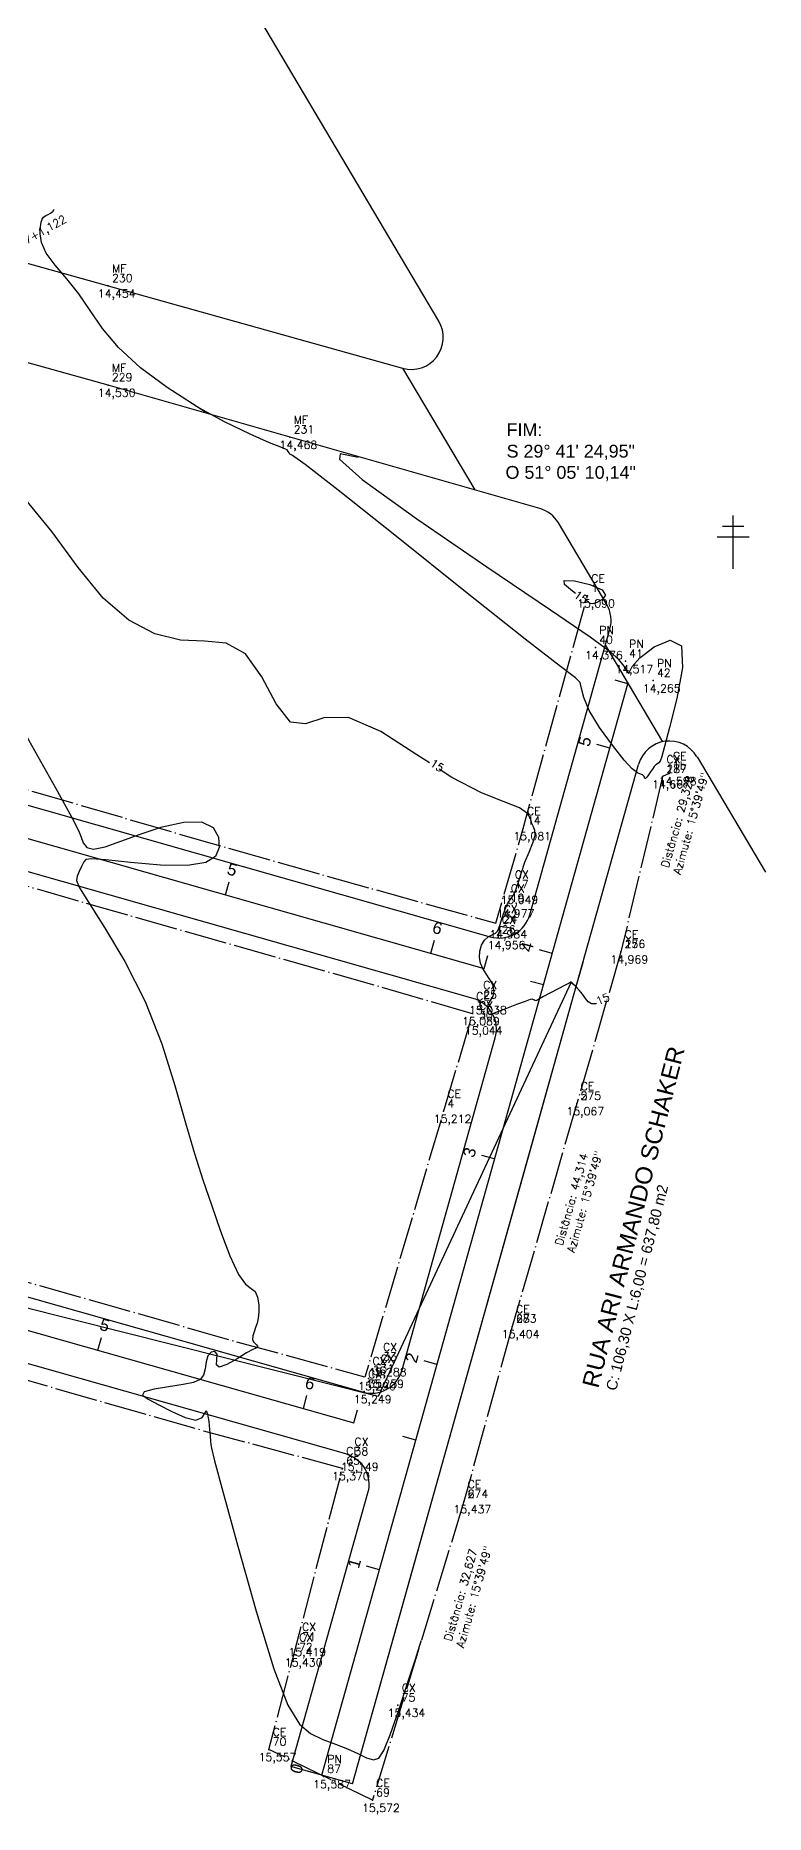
# Model space of a CAD drawing. Header units: inches. Extents: x -156 to 726, y -78 to 271.
# Drawn here: x -50.2 to 18.2, y -78 to 88.7 of the extents above; entities that cross this region are included whole.
import ezdxf

# ---------------------------------------------------------------- set-up
doc = ezdxf.new("R2010")
doc.units = ezdxf.units.IN
doc.header["$MEASUREMENT"] = 0
doc.linetypes.add('CERCA', pattern=[4.7, 4, -0.35, 0, -0.35])
doc.linetypes.add('CONTINUO', pattern=[0])
for name, color, linetype in [('_CE', 7, 'CONTINUO'), ('_CERCAS', 7, 'CERCA'), ('_CX', 7, 'CONTINUO'), ('_MF', 7, 'CONTINUO'), ('_PN', 7, 'CONTINUO'), ('_PO', 7, 'CONTINUO'), ('CE', 7, 'CONTINUO'), ('CERCAS', 7, 'CERCA'), ('MEIO-FIO', 1, 'CONTINUO'), ('Obrig', 7, 'CONTINUO'), ('PO', 7, 'CONTINUO'), ('TG', 7, 'CONTINUO')]:
    doc.layers.add(name, color=color, linetype=linetype)
doc.styles.add('LETRA-GROSSA', font='swisscl.ttf', dxfattribs={"width": 1.4})
doc.styles.add('SIMPLEX', font='simplex', dxfattribs={"height": 0.2})
doc.styles.add('tGArial1', font='ARIAL.TTF', dxfattribs={"height": 0.004})

# ---------------------------------------------------------------- blocks, each defined once
blk = doc.blocks.new('SIMB_PONTO')
at = {"color": 0}
blk.add_point((0, 0), dxfattribs=at)
for tag in ['desc:', 'cota:', 'pto:']:
    blk.add_attdef(tag, (0, 0), '', height=1)
blk = doc.blocks.new('SIMB_POSTE')
at = {"color": 0, "linetype": 'Continuous', "flags": 128}
for points in [[(-0.5, 2), (0.5, 2)], [(0, 0), (0, 2.5)], [(-0.75, 1.5), (0.75, 1.5)]]:
    blk.add_lwpolyline(points, dxfattribs=at)
for tag in ['desc:', 'cota:', 'pto:']:
    blk.add_attdef(tag, (0, 0), '', height=1)
blk = doc.blocks.new('9CBF1CA8849A424313D140')
at = {"layer": 'CE', "color": 1, "linetype": 'CONTINUO', "flags": 128}
for points in [[(-2.59, -0.26), (5.33, 27.97)], [(-14.55, -42.93), (-2.59, -0.26)], [(-23.36, -74.35), (-14.55, -42.93)]]:
    blk.add_lwpolyline(points, dxfattribs=at)
blk = doc.blocks.new('E91A7583A32A499A13D140')
at = {"layer": 'CE', "color": 1, "linetype": 'CONTINUO', "flags": 128}
for points in [[(-2.59, -0.26), (5.33, 27.97)], [(-14.55, -42.93), (-2.59, -0.26)], [(-23.36, -74.35), (-14.55, -42.93)]]:
    blk.add_lwpolyline(points, dxfattribs=at)
blk = doc.blocks.new('685193B752BF48F113D140')
at = {"layer": 'CE', "color": 1, "linetype": 'CONTINUO', "flags": 128}
blk.add_lwpolyline([(-128.56, 35.57), (-8.15, 1.29)], dxfattribs=at)
blk = doc.blocks.new('98FD2847704F0713D140')
at = {"layer": 'CE', "color": 1, "linetype": 'CONTINUO', "flags": 128}
blk.add_lwpolyline([(-128.56, 35.57), (-8.15, 1.29)], dxfattribs=at)
blk = doc.blocks.new('E2215891207C4D2D13D140')
at = {"layer": 'CE', "color": 1, "linetype": 'CONTINUO', "flags": 128}
blk.add_lwpolyline([(-140.52, -7.21), (-20.36, -41.3)], dxfattribs=at)
blk = doc.blocks.new('F1C5919811C54C8613D140')
at = {"layer": 'CE', "color": 1, "linetype": 'CONTINUO', "flags": 128}
blk.add_lwpolyline([(-140.52, -7.21), (-20.36, -41.3)], dxfattribs=at)
blk = doc.blocks.new('FF19643F22E340CD13D0AC')
at = {"layer": 'CERCAS', "color": 7, "style": 'SIMPLEX'}
for s, p in [('Distância: 32,627', (-1.08, 1.72)), ('Azimute: 15%%d39\'49"', (0.05, 1.1))]:
    blk.add_text(s, height=0.75, rotation=74.3363, dxfattribs=at).set_placement(p)
blk = doc.blocks.new('1B399F93F5054F7A13D0AC')
at = {"layer": 'CERCAS', "color": 7, "style": 'SIMPLEX'}
for s, p in [('Distância: 44,314', (-1.06, 1.77)), ('Azimute: 15%%d39\'49"', (0.05, 1.1))]:
    blk.add_text(s, height=0.75, rotation=74.3363, dxfattribs=at).set_placement(p)
blk = doc.blocks.new('CFDFFFEDEF1C488C13D0AC')
at = {"layer": 'CERCAS', "color": 7, "style": 'SIMPLEX'}
for s, p in [('Distância: 29,328', (-1.08, 1.72)), ('Azimute: 15%%d39\'49"', (0.05, 1.1))]:
    blk.add_text(s, height=0.75, rotation=74.3363, dxfattribs=at).set_placement(p)

msp = doc.modelspace()

# ---------------------------------------------------------------- linework, layer by layer
at = {"layer": 'CE', "color": 4, "linetype": 'CONTINUO'}
for p, q in [((-15.78, 57.54), (-9.03, 46.14)), ((3.22, 31.54), (8.56, 22.53)), ((0.3, -1.07), (6.33, 20.41)), ((11.8, 21.13), (18.21, 10.3)), ((-20.47, -75.16), (-26.25, -73.54))]:
    msp.add_line(p, q, dxfattribs=at)
at = {"layer": 'CE', "color": 4, "linetype": 'CONTINUO', "flags": 128}
for points in [[(-132.94, 30.58), (-141.8, -0.61, 0.414336), (-139.73, -4.31), (-19.53, -38.42, 0.415121), (-15.82, -36.35), (-7.1, -5.23, 0.413058), (-9.16, -1.54), (-129.23, 32.64)], [(-150.03, -7.63), (-21.13, -44.2, -0.413307), (-19.06, -47.9), (-26.25, -73.54)]]:
    msp.add_lwpolyline(points, format="xyb", dxfattribs=at)
at = {"layer": 'CE', "color": 3, "linetype": 'CONTINUO', "flags": 128}
for points in [[(5.33, 27.97), (4.13, 28.31)], [(3.64, 21.94), (2.43, 22.28)], [(-32.38, 8.19), (-32.04, 9.4)], [(-13.15, 2.72), (-12.8, 3.92)], [(-8.15, 1.29), (-7.81, 2.5)], [(-1.76, 2.68), (-2.97, 3.02)], [(-2.59, -0.26), (-3.79, 0.07)], [(-7.16, -16.58), (-8.36, -16.24)], [(-44.32, -34.51), (-43.98, -33.3)], [(-12.56, -35.83), (-13.76, -35.5)], [(-25.08, -39.97), (-24.74, -38.76)], [(-20.36, -41.3), (-20.02, -40.1)], [(-14.55, -42.93), (-15.76, -42.6)], [(-17.96, -55.09), (-19.16, -54.75)], [(-23.36, -74.35), (-24.56, -74.01)]]:
    msp.add_lwpolyline(points, dxfattribs=at)
at = {"layer": 'CE', "color": 4, "linetype": 'CONTINUO', "flags": 128}
for points in [[(-11.66, -43.74), (0.3, -1.07)], [(-11.66, -43.74), (0.3, -1.07)], [(-20.47, -75.16), (-11.66, -43.74)], [(-20.47, -75.16), (-11.66, -43.74)]]:
    msp.add_lwpolyline(points, dxfattribs=at)
at = {"layer": 'CE', "color": 4, "linetype": 'CONTINUO'}
msp.add_arc((9.21, 19.6), 3, 30.6423, 164.3363, dxfattribs=at)
at = {"layer": 'CERCAS', "color": 4, "linetype": 'CONTINUO', "flags": 128}
for points in [[(-51.16, 67.47), (-15.78, 57.54, 0.676523), (-12.39, 61.96), (-89.89, 192.77, 0.660674), (-91.71, 192.53), (-101.8, 156.26)], [(-102.2, 72.56), (-116.8, 76.53, 0.410869), (-120.47, 74.45), (-129.66, 42.12, 0.414087), (-127.59, 38.42), (-7.57, 4.25, 0.41537), (-3.86, 6.32), (3.64, 33.07, 0.204843), (3.34, 35.41), (-1.18, 43.04, 0.191552), (-2.94, 44.39), (-43.37, 55.97), (-62.1, 61.18), (-82.47, 66.91), (-102.2, 72.56)]]:
    msp.add_lwpolyline(points, format="xyb", dxfattribs=at)
at = {"layer": 'CERCAS', "color": 5, "linetype": 'CERCA', "flags": 128}
for points in [[(-10.04, -48.69), (-18.61, -76.69), (-28.3, -71.92), (-21.41, -45.58), (-34.39, -42.08), (-59.51, -34.9), (-100.33, -22.97), (-117.01, -18.51), (-116.7, -17.76), (-131.27, -14.29), (-133.12, -19.52), (-151.98, -10.22), (-150.09, 2.56), (-145.91, 17.38), (-138.63, 43), (-132.99, 63.01), (-129.15, 76.85)], [(-117.6, 73.81), (-121.38, 60.59), (-127.32, 39.85), (-109.95, 34.91), (-92.69, 29.96), (-67.23, 22.79), (-34.19, 13.15), (-18.74, 8.78), (-7.06, 5.54), (-4.48, 14.41), (1.54, 36.22)], [(8.58, 19.26), (4.67, 2.85)], [(4.67, 2.85), (0.54, -11.38)], [(0.54, -11.38), (-5.51, -32.27)], [(-5.51, -32.27), (-10.04, -48.69)]]:
    msp.add_lwpolyline(points, dxfattribs=at)
msp.add_lwpolyline([(-134.65, 14.06), (-129.8, 31.29), (-111.61, 26.19), (-94.97, 21.58), (-53.19, 9.63), (-18.45, -0.27), (-9.24, -2.95), (-11.94, -12.09), (-19.31, -37.03), (-31.4, -33.71), (-55.19, -26.93), (-121.55, -8.04), (-139.35, -3.05)], close=True, dxfattribs=at)
at = {"layer": 'CERCAS', "color": 4, "linetype": 'CONTINUO', "flags": 128}
for points in [[(-11.66, -43.74), (0.3, -1.07)], [(-20.47, -75.16), (-11.66, -43.74)]]:
    msp.add_lwpolyline(points, dxfattribs=at)
at = {"layer": 'MEIO-FIO', "color": 54, "linetype": 'CONTINUO'}
for p, q in [((-49.55, 71.52), (-49.42, 71.71)), ((-49.42, 71.71), (-49.22, 71.85)), ((-49.22, 71.85), (-48.99, 71.96)), ((-48.99, 71.96), (-48.78, 72.07)), ((-48.78, 72.07), (-48.63, 72.18)), ((-48.63, 72.18), (-48.53, 72.28)), ((-48.53, 72.28), (-48.48, 72.36)), ((-48.48, 72.36), (-48.45, 72.41)), ((-48.45, 72.41), (-48.44, 72.42)), ((-48.44, 72.42), (-48.44, 72.43)), ((-49.73, 70.15), (-49.7, 70.79)), ((-49.6, 69.32), (-49.73, 70.15)), ((-49.7, 70.79), (-49.64, 71.24)), ((-49.64, 71.24), (-49.55, 71.52)), ((-49.17, 68.33), (-49.6, 69.32)), ((-48.33, 67.2), (-49.17, 68.33)), ((-47.23, 65.93), (-48.33, 67.2)), ((-46.1, 64.51), (-47.23, 65.93)), ((-45.05, 62.96), (-46.1, 64.51)), ((-43.91, 61.28), (-45.05, 62.96)), ((-42.4, 59.48), (-43.91, 61.28)), ((-40.34, 57.59), (-42.4, 59.48)), ((-37.85, 55.73), (-40.34, 57.59)), ((-34.06, 53.31), (-37.85, 55.73)), ((-32.46, 52.52), (-35.14, 54)), ((-30.06, 51.35), (-32.46, 52.52)), ((-28.24, 50.54), (-30.06, 51.35)), ((-27.2, 50.13), (-28.24, 50.54)), ((-26.74, 49.96), (-27.2, 50.13)), ((-26.59, 49.88), (-26.74, 49.96)), ((-26.49, 49.75), (-26.59, 49.88)), ((-26.41, 49.6), (-26.49, 49.75)), ((-26.34, 49.5), (-26.41, 49.6)), ((-26.1, 49.37), (-26.34, 49.5)), ((-24.9, 48.52), (-26.1, 49.37)), ((-21.81, 46.12), (-24.9, 48.52)), ((-21.64, 49.51), (-21.7, 49.01)), ((-21.7, 49.01), (-19.57, 47.12)), ((-19.94, 49.19), (-21.64, 49.51)), ((-19.57, 47.12), (-14.46, 43.44)), ((-16.35, 41.76), (-21.81, 46.12)), ((-14.46, 43.44), (-7.88, 38.93)), ((-9.89, 36.57), (-16.35, 41.76)), ((-7.88, 38.93), (-1.92, 34.9)), ((-4.31, 32.14), (-9.89, 36.57)), ((-1.92, 34.9), (1.8, 32.35)), ((-1, 29.6), (-4.31, 32.14)), ((1.8, 32.35), (3.65, 30.99)), ((7.8, 31.42), (9.3, 32.04)), ((9.3, 32.04), (10.34, 31.53)), ((3.65, 30.99), (4.46, 30.24)), ((4.46, 30.24), (4.94, 29.63)), ((5.71, 29.57), (6.44, 30.4)), ((6.44, 30.4), (7.8, 31.42)), ((10.34, 31.53), (10.44, 29.48)), ((0.43, 28.52), (-1, 29.6)), ((0.85, 28.07), (0.43, 28.52)), ((4.94, 29.63), (5.24, 29.15)), ((5.24, 29.15), (5.4, 28.93)), ((5.4, 28.93), (5.47, 29.07)), ((5.47, 29.07), (5.71, 29.57)), ((10.44, 29.48), (9.91, 26.59)), ((0.99, 27.52), (0.85, 28.07)), ((1.2, 26.68), (0.99, 27.52)), ((1.71, 25.46), (1.2, 26.68)), ((2.68, 23.87), (1.71, 25.46)), ((9.91, 26.59), (9.23, 23.87)), ((3.87, 22.2), (2.68, 23.87)), ((9.23, 23.87), (8.76, 22.09)), ((4.97, 20.81), (3.87, 22.2)), ((8.76, 22.09), (8.5, 21.15)), ((5.74, 19.99), (4.97, 20.81)), ((7.79, 20.2), (7.62, 19.97)), ((7.95, 20.37), (7.79, 20.2)), ((8.09, 20.45), (7.95, 20.37)), ((8.22, 20.54), (8.09, 20.45)), ((8.35, 20.72), (8.22, 20.54)), ((8.5, 21.15), (8.35, 20.72)), ((6.22, 19.62), (5.74, 19.99)), ((6.5, 19.49), (6.22, 19.62)), ((6.68, 19.42), (6.5, 19.49)), ((6.79, 19.35), (6.68, 19.42)), ((6.85, 19.28), (6.79, 19.35)), ((6.89, 19.18), (6.85, 19.28)), ((6.92, 19.1), (6.89, 19.18)), ((6.99, 19.1), (6.92, 19.1)), ((7.11, 19.22), (6.99, 19.1)), ((7.26, 19.44), (7.11, 19.22)), ((7.44, 19.7), (7.26, 19.44)), ((7.62, 19.97), (7.44, 19.7))]:
    msp.add_line(p, q, dxfattribs=at)
at = {"layer": 'MEIO-FIO', "color": 54, "linetype": 'CONTINUO', "flags": 128}
msp.add_lwpolyline([(-124.12, 100.39), (-123.43, 100.33), (-122.88, 100.23), (-122.2, 100.01), (-121.44, 99.67), (-120.71, 99.26), (-120.1, 98.88), (-119.63, 98.55), (-118.88, 98.01), (-117.32, 96.91), (-114.68, 95.06), (-111.55, 92.83), (-108.78, 90.72), (-106.99, 89.05), (-105.91, 87.4), (-105.06, 85.12), (-104.07, 81.85), (-103.04, 78.25), (-102.16, 75.26), (-101.61, 73.55), (-101.33, 72.86), (-101.2, 72.67), (-101.09, 72.45), (-100.64, 71.68), (-99.44, 69.81), (-97.28, 66.56), (-94.66, 62.68), (-92.25, 59.17), (-90.6, 56.79), (-89.54, 55.36), (-88.76, 54.45), (-88.01, 53.69), (-87.12, 53.02), (-86, 52.42), (-84.6, 51.88), (-83.08, 51.39), (-81.66, 50.93), (-80.51, 50.42), (-79.54, 49.71), (-78.61, 48.57), (-77.56, 46.92), (-76.18, 45.05), (-74.22, 43.35), (-71.56, 42.11), (-68.51, 41.13), (-65.47, 40.11), (-62.73, 38.7), (-60.09, 36.48), (-57.24, 32.99), (-54.01, 28.06), (-50.84, 22.7), (-48.3, 18.2), (-46.81, 15.5), (-46.14, 14.22), (-45.89, 13.6), (-45.7, 13.06), (-45.37, 12.62), (-44.73, 12.45), (-43.66, 12.68), (-42.18, 13.2), (-40.36, 13.88), (-38.3, 14.54), (-36.28, 14.99), (-34.61, 15.02), (-33.53, 14.49), (-33.02, 13.59), (-32.97, 12.61), (-33.32, 11.78), (-34.23, 11.2), (-35.93, 10.92), (-38.46, 10.96), (-41.26, 11.2), (-43.59, 11.45), (-44.91, 11.56), (-45.45, 11.5), (-45.65, 11.26), (-45.86, 10.85), (-46.08, 10.37), (-46.26, 9.92), (-46.32, 9.52), (-46.05, 8.85), (-45.22, 7.48), (-43.7, 5.11), (-41.8, 1.92), (-39.91, -1.81), (-38.35, -5.79), (-37.11, -9.69), (-36.12, -13.18), (-35.27, -16.05), (-34.49, -18.52), (-33.69, -20.88), (-32.84, -23.36), (-31.97, -25.66), (-31.17, -27.4), (-30.5, -28.32), (-29.98, -28.71), (-29.6, -29), (-29.37, -29.54), (-29.26, -30.24), (-29.25, -30.94), (-29.3, -31.51), (-29.41, -31.97), (-29.55, -32.38), (-29.7, -32.78), (-29.81, -33.17), (-29.84, -33.49), (-29.76, -33.72), (-29.61, -33.89), (-29.47, -34.01), (-29.38, -34.11), (-29.36, -34.19), (-29.4, -34.25), (-29.53, -34.3), (-29.82, -34.44), (-30.4, -34.75), (-31.29, -35.3), (-32.25, -35.84), (-32.96, -36.09), (-33.21, -35.86), (-33.18, -35.36), (-33.17, -34.86), (-33.38, -34.63), (-33.73, -34.69), (-34.04, -35.02), (-34.2, -35.59), (-34.29, -36.25), (-34.43, -36.85), (-34.76, -37.26), (-35.37, -37.52), (-36.35, -37.72), (-37.7, -37.93), (-39.07, -38.15), (-39.99, -38.41), (-40.14, -38.71), (-39.62, -39.09), (-38.63, -39.61), (-37.4, -40.25), (-36.16, -40.82), (-35.15, -41.05), (-34.57, -40.8), (-34.29, -40.37), (-34.17, -40.17), (-34.06, -40.49), (-33.95, -41.18), (-33.86, -41.94), (-33.8, -42.57), (-33.77, -43.02), (-33.76, -43.34), (-33.7, -43.7), (-33.4, -44.87), (-32.62, -47.76), (-31.23, -52.88), (-29.51, -58.98), (-27.85, -64.37), (-26.52, -67.79), (-25.43, -69.57), (-24.4, -70.42), (-23.26, -70.98), (-22.08, -71.43), (-20.95, -71.86), (-19.97, -72.32), (-19.15, -72.71), (-18.5, -72.9), (-18, -72.75), (-17.54, -72.04), (-16.95, -70.56), (-16.15, -68.24), (-15.29, -65.63), (-14.58, -63.45), (-14.19, -62.24), (-14.05, -61.79), (-14.03, -61.73)], dxfattribs=at)
at = {"layer": 'MEIO-FIO', "color": 2, "linetype": 'CONTINUO', "flags": 128}
for points in [[(-13.26, 20.55), (-14.44, 21.32), (-17.82, 23.49), (-20.84, 24.81), (-23.15, 24.76), (-24.88, 24.21), (-26.3, 24.38), (-27.62, 26.1), (-28.98, 28.61), (-30.51, 30.77), (-32.3, 31.76), (-34.33, 31.96), (-36.58, 32.06), (-38.98, 32.65), (-41.44, 33.93), (-43.85, 36), (-46.18, 38.86), (-48.63, 42.23), (-51.48, 45.72), (-54.85, 49), (-58.32, 51.78), (-59.38, 52.51)], [(0.43, 36.43), (0.12, 36.64), (-0.6, 37.26), (-0.64, 37.65), (0.32, 37.63), (1.77, 37.28), (2.93, 36.78), (3.24, 36.28), (2.93, 35.85), (2.42, 35.57), (2.04, 35.47), (1.82, 35.49), (1.71, 35.55), (1.66, 35.59), (1.64, 35.61), (1.63, 35.61)], [(1.63, 35.61), (1.32, 35.83)], [(2.36, -2.02), (2.34, -2.03), (1.93, -2.04), (1.61, -1.85), (1.34, -1.53), (1.06, -1.13), (0.75, -0.75), (0.44, -0.42), (0.19, -0.18), (0.06, -0.05), (0.01, -0.01), (0, 0), (0, 0), (0, 0), (-0.01, 0), (-0.03, -0.01), (-0.17, -0.09), (-0.54, -0.28), (-1.2, -0.62), (-1.98, -1.03), (-2.65, -1.39), (-3.03, -1.61), (-3.2, -1.71), (-3.29, -1.74), (-3.39, -1.71), (-3.49, -1.66), (-3.58, -1.62), (-3.65, -1.6), (-3.84, -1.64), (-4.29, -1.81), (-5.1, -2.1), (-6.06, -2.46), (-6.89, -2.79), (-7.38, -3), (-7.6, -3.07), (-7.7, -3), (-7.79, -2.78), (-7.83, -2.46), (-7.75, -2.09), (-7.54, -1.71), (-7.3, -1.31), (-7.19, -0.85), (-7.31, -0.33), (-7.6, 0.23), (-7.94, 0.78), (-8.25, 1.29), (-8.48, 1.79), (-8.58, 2.32), (-8.55, 2.9), (-8.38, 3.46), (-8.11, 3.93), (-7.76, 4.23), (-7.39, 4.43), (-7.08, 4.59), (-6.89, 4.79), (-6.76, 5.05), (-6.65, 5.4), (-6.51, 5.84), (-6.35, 6.32), (-6.2, 6.75), (-6.07, 7.09), (-5.95, 7.35), (-5.8, 7.58), (-5.62, 7.83), (-5.4, 8.16), (-5.16, 8.66), (-4.92, 9.38), (-4.65, 10.26), (-4.32, 11.23), (-3.93, 12.19), (-3.58, 13.06), (-3.37, 13.75), (-3.38, 14.21), (-3.52, 14.54), (-3.68, 14.87), (-3.79, 15.3), (-4.08, 15.8), (-4.83, 16.33), (-6.27, 16.89), (-8.4, 17.74), (-11.17, 19.18), (-12.36, 19.96)], [(3.37, -1.62), (3.36, -1.63)]]:
    msp.add_lwpolyline(points, dxfattribs=at)
at = {"layer": 'MEIO-FIO', "color": 7, "linetype": 'CONTINUO', "flags": 128}
for points in [[(-6.67, 5.21), (-6.84, 4.2)], [(-5.37, 5.04), (-6.67, 5.21)]]:
    msp.add_lwpolyline(points, dxfattribs=at)
at = {"layer": 'Obrig', "color": 7, "linetype": 'CONTINUO'}
msp.add_line((0.3, -1.07), (1.13, 1.87), dxfattribs=at)
at = {"layer": 'Obrig', "color": 7, "linetype": 'CONTINUO', "flags": 128}
for points in [[(-11.66, -43.74), (-9.67, -36.64), (-4.27, -17.39), (0.3, -1.07)], [(-20.47, -75.16), (-15.07, -55.9), (-11.66, -43.74)]]:
    msp.add_lwpolyline(points, dxfattribs=at)
at = {"layer": 'PO', "color": 7, "linetype": 'CONTINUO', "flags": 128}
msp.add_lwpolyline([(9.19, 19.57), (8.58, 19.26)], dxfattribs=at)
at = {"layer": 'TG', "color": 7, "linetype": 'CONTINUO', "flags": 128}
msp.add_lwpolyline([(0, 0), (-18.07, -38.83), (-147.16, -6.35), (-136.32, 36.38), (-121.95, 102.73)], dxfattribs=at)

# ---------------------------------------------------------------- block references
at = {"layer": '_CE', "color": 3}
ref = msp.add_blockref('SIMB_PONTO', (1.54, 36.22), dxfattribs=at)
ref.add_attrib('PONTO', '1', (1.89, 36.57, 15.09), dxfattribs={"layer": '0', "color": 1, "height": 0.75, "style": 'SIMPLEX'})
ref.add_attrib('DESC', 'CE', (1.89, 37.47, 15.09), dxfattribs={"layer": '0', "color": 4, "height": 0.75, "style": 'SIMPLEX'})
ref.add_attrib('COTA', '15,090', (0.57, 35.12, 15.09), dxfattribs={"layer": '0', "color": 2, "height": 0.75, "style": 'SIMPLEX'})
ref = msp.add_blockref('SIMB_PONTO', (9.19, 19.57), dxfattribs=at)
ref.add_attrib('PONTO', '1b', (9.54, 19.92, 14.6), dxfattribs={"layer": '0', "color": 1, "height": 0.75, "style": 'SIMPLEX'})
ref.add_attrib('DESC', 'CE', (9.54, 20.82, 14.6), dxfattribs={"layer": '0', "color": 4, "height": 0.75, "style": 'SIMPLEX'})
ref.add_attrib('COTA', '14,598', (8.22, 18.47, 14.6), dxfattribs={"layer": '0', "color": 2, "height": 0.75, "style": 'SIMPLEX'})
ref = msp.add_blockref('SIMB_PONTO', (-4.48, 14.41), dxfattribs=at)
ref.add_attrib('PONTO', '14', (-4.13, 14.76, 15.08), dxfattribs={"layer": '0', "color": 1, "height": 0.75, "style": 'SIMPLEX'})
ref.add_attrib('DESC', 'CE', (-4.13, 15.66, 15.08), dxfattribs={"layer": '0', "color": 4, "height": 0.75, "style": 'SIMPLEX'})
ref.add_attrib('COTA', '15,081', (-5.41, 13.31, 15.08), dxfattribs={"layer": '0', "color": 2, "height": 0.75, "style": 'SIMPLEX'})
ref = msp.add_blockref('SIMB_PONTO', (4.67, 2.85), dxfattribs=at)
ref.add_attrib('PONTO', '15', (5.02, 3.2, 14.97), dxfattribs={"layer": '0', "color": 1, "height": 0.75, "style": 'SIMPLEX'})
ref.add_attrib('DESC', 'CE', (5.02, 4.1, 14.97), dxfattribs={"layer": '0', "color": 4, "height": 0.75, "style": 'SIMPLEX'})
ref.add_attrib('COTA', '14,969', (3.69, 1.75, 14.97), dxfattribs={"layer": '0', "color": 2, "height": 0.75, "style": 'SIMPLEX'})
ref = msp.add_blockref('SIMB_PONTO', (-9.24, -2.95), dxfattribs=at)
ref.add_attrib('PONTO', '3', (-8.89, -2.6, 15.09), dxfattribs={"layer": '0', "color": 1, "height": 0.75, "style": 'SIMPLEX'})
ref.add_attrib('DESC', 'CE', (-8.89, -1.7, 15.09), dxfattribs={"layer": '0', "color": 4, "height": 0.75, "style": 'SIMPLEX'})
ref.add_attrib('COTA', '15,089', (-10.21, -4.05, 15.09), dxfattribs={"layer": '0', "color": 2, "height": 0.75, "style": 'SIMPLEX'})
ref = msp.add_blockref('SIMB_PONTO', (0.54, -11.38), dxfattribs=at)
ref.add_attrib('PONTO', '5', (0.89, -11.03, 15.07), dxfattribs={"layer": '0', "color": 1, "height": 0.75, "style": 'SIMPLEX'})
ref.add_attrib('DESC', 'CE', (0.89, -10.13, 15.07), dxfattribs={"layer": '0', "color": 4, "height": 0.75, "style": 'SIMPLEX'})
ref.add_attrib('COTA', '15,067', (-0.43, -12.48, 15.07), dxfattribs={"layer": '0', "color": 2, "height": 0.75, "style": 'SIMPLEX'})
ref = msp.add_blockref('SIMB_PONTO', (-11.94, -12.09), dxfattribs=at)
ref.add_attrib('PONTO', '4', (-11.59, -11.74, 15.21), dxfattribs={"layer": '0', "color": 1, "height": 0.75, "style": 'SIMPLEX'})
ref.add_attrib('DESC', 'CE', (-11.59, -10.84, 15.21), dxfattribs={"layer": '0', "color": 4, "height": 0.75, "style": 'SIMPLEX'})
ref.add_attrib('COTA', '15,212', (-12.87, -13.19, 15.21), dxfattribs={"layer": '0', "color": 2, "height": 0.75, "style": 'SIMPLEX'})
ref = msp.add_blockref('SIMB_PONTO', (-5.51, -32.27), dxfattribs=at)
ref.add_attrib('PONTO', '68', (-5.16, -31.92, 15.4), dxfattribs={"layer": '0', "color": 1, "height": 0.75, "style": 'SIMPLEX'})
ref.add_attrib('DESC', 'CE', (-5.16, -31.02, 15.4), dxfattribs={"layer": '0', "color": 4, "height": 0.75, "style": 'SIMPLEX'})
ref.add_attrib('COTA', '15,404', (-6.49, -33.37, 15.4), dxfattribs={"layer": '0', "color": 2, "height": 0.75, "style": 'SIMPLEX'})
ref = msp.add_blockref('SIMB_PONTO', (-21.41, -45.58), dxfattribs=at)
ref.add_attrib('PONTO', '65', (-21.06, -45.23, 15.37), dxfattribs={"layer": '0', "color": 1, "height": 0.75, "style": 'SIMPLEX'})
ref.add_attrib('DESC', 'CE', (-21.06, -44.33, 15.37), dxfattribs={"layer": '0', "color": 4, "height": 0.75, "style": 'SIMPLEX'})
ref.add_attrib('COTA', '15,370', (-22.39, -46.68, 15.37), dxfattribs={"layer": '0', "color": 2, "height": 0.75, "style": 'SIMPLEX'})
ref = msp.add_blockref('SIMB_PONTO', (-10.04, -48.69), dxfattribs=at)
ref.add_attrib('PONTO', '67', (-9.69, -48.34, 15.44), dxfattribs={"layer": '0', "color": 1, "height": 0.75, "style": 'SIMPLEX'})
ref.add_attrib('DESC', 'CE', (-9.69, -47.44, 15.44), dxfattribs={"layer": '0', "color": 4, "height": 0.75, "style": 'SIMPLEX'})
ref.add_attrib('COTA', '15,437', (-11.01, -49.79, 15.44), dxfattribs={"layer": '0', "color": 2, "height": 0.75, "style": 'SIMPLEX'})
ref = msp.add_blockref('SIMB_PONTO', (-28.3, -71.92), dxfattribs=at)
ref.add_attrib('PONTO', '70', (-27.95, -71.57, 15.56), dxfattribs={"layer": '0', "color": 1, "height": 0.75, "style": 'SIMPLEX'})
ref.add_attrib('DESC', 'CE', (-27.95, -70.67, 15.56), dxfattribs={"layer": '0', "color": 4, "height": 0.75, "style": 'SIMPLEX'})
ref.add_attrib('COTA', '15,557', (-29.27, -73.02, 15.56), dxfattribs={"layer": '0', "color": 2, "height": 0.75, "style": 'SIMPLEX'})
ref = msp.add_blockref('SIMB_PONTO', (-18.61, -76.69), dxfattribs=at)
ref.add_attrib('PONTO', '69', (-18.26, -76.34, 15.57), dxfattribs={"layer": '0', "color": 1, "height": 0.75, "style": 'SIMPLEX'})
ref.add_attrib('DESC', 'CE', (-18.26, -75.44, 15.57), dxfattribs={"layer": '0', "color": 4, "height": 0.75, "style": 'SIMPLEX'})
ref.add_attrib('COTA', '15,572', (-19.58, -77.79, 15.57), dxfattribs={"layer": '0', "color": 2, "height": 0.75, "style": 'SIMPLEX'})
at = {"layer": '_CERCAS', "color": 3}
ref = msp.add_blockref('SIMB_PONTO', (8.58, 19.26), dxfattribs=at)
ref.add_attrib('PONTO', '277', (8.93, 19.61, 14.67), dxfattribs={"layer": '0', "color": 1, "height": 0.75, "style": 'SIMPLEX'})
ref.add_attrib('COTA', '14,667', (7.6, 18.16, 14.67), dxfattribs={"layer": '0', "color": 2, "height": 0.75, "style": 'SIMPLEX'})
ref = msp.add_blockref('SIMB_PONTO', (4.67, 2.85), dxfattribs=at)
ref.add_attrib('PONTO', '276', (5.02, 3.2, 14.97), dxfattribs={"layer": '0', "color": 1, "height": 0.75, "style": 'SIMPLEX'})
ref.add_attrib('COTA', '14,969', (3.69, 1.75, 14.97), dxfattribs={"layer": '0', "color": 2, "height": 0.75, "style": 'SIMPLEX'})
ref = msp.add_blockref('SIMB_PONTO', (0.54, -11.38), dxfattribs=at)
ref.add_attrib('PONTO', '275', (0.89, -11.03, 15.07), dxfattribs={"layer": '0', "color": 1, "height": 0.75, "style": 'SIMPLEX'})
ref.add_attrib('COTA', '15,067', (-0.43, -12.48, 15.07), dxfattribs={"layer": '0', "color": 2, "height": 0.75, "style": 'SIMPLEX'})
ref = msp.add_blockref('SIMB_PONTO', (-5.51, -32.27), dxfattribs=at)
ref.add_attrib('PONTO', '273', (-5.16, -31.92, 15.4), dxfattribs={"layer": '0', "color": 1, "height": 0.75, "style": 'SIMPLEX'})
ref.add_attrib('COTA', '15,404', (-6.49, -33.37, 15.4), dxfattribs={"layer": '0', "color": 2, "height": 0.75, "style": 'SIMPLEX'})
ref = msp.add_blockref('SIMB_PONTO', (-10.04, -48.69), dxfattribs=at)
ref.add_attrib('PONTO', '274', (-9.69, -48.34, 15.44), dxfattribs={"layer": '0', "color": 1, "height": 0.75, "style": 'SIMPLEX'})
ref.add_attrib('COTA', '15,437', (-11.01, -49.79, 15.44), dxfattribs={"layer": '0', "color": 2, "height": 0.75, "style": 'SIMPLEX'})
at = {"layer": '_CX', "color": 3}
ref = msp.add_blockref('SIMB_PONTO', (8.58, 19.26), dxfattribs=at)
ref.add_attrib('PONTO', '18', (8.93, 19.61, 14.67), dxfattribs={"layer": '0', "color": 1, "height": 0.75, "style": 'SIMPLEX'})
ref.add_attrib('DESC', 'CX', (8.93, 20.51, 14.67), dxfattribs={"layer": '0', "color": 4, "height": 0.75, "style": 'SIMPLEX'})
ref.add_attrib('COTA', '14,667', (7.6, 18.16, 14.67), dxfattribs={"layer": '0', "color": 2, "height": 0.75, "style": 'SIMPLEX'})
ref = msp.add_blockref('SIMB_PONTO', (-5.62, 8.45), dxfattribs=at)
ref.add_attrib('PONTO', '17', (-5.27, 8.8, 15.05), dxfattribs={"layer": '0', "color": 1, "height": 0.75, "style": 'SIMPLEX'})
ref.add_attrib('DESC', 'CX', (-5.27, 9.7, 15.05), dxfattribs={"layer": '0', "color": 4, "height": 0.75, "style": 'SIMPLEX'})
ref.add_attrib('COTA', '15,049', (-6.6, 7.35, 15.05), dxfattribs={"layer": '0', "color": 2, "height": 0.75, "style": 'SIMPLEX'})
ref = msp.add_blockref('SIMB_PONTO', (-6, 7.16), dxfattribs=at)
ref.add_attrib('PONTO', '19', (-5.65, 7.51, 14.98), dxfattribs={"layer": '0', "color": 1, "height": 0.75, "style": 'SIMPLEX'})
ref.add_attrib('DESC', 'CX', (-5.65, 8.41, 14.98), dxfattribs={"layer": '0', "color": 4, "height": 0.75, "style": 'SIMPLEX'})
ref.add_attrib('COTA', '14,977', (-6.97, 6.06, 14.98), dxfattribs={"layer": '0', "color": 2, "height": 0.75, "style": 'SIMPLEX'})
ref = msp.add_blockref('SIMB_PONTO', (-6.67, 5.21), dxfattribs=at)
ref.add_attrib('PONTO', '24', (-6.32, 5.56, 14.98), dxfattribs={"layer": '0', "color": 1, "height": 0.75, "style": 'SIMPLEX'})
ref.add_attrib('DESC', 'CX', (-6.32, 6.46, 14.98), dxfattribs={"layer": '0', "color": 4, "height": 0.75, "style": 'SIMPLEX'})
ref.add_attrib('COTA', '14,984', (-7.65, 4.11, 14.98), dxfattribs={"layer": '0', "color": 2, "height": 0.75, "style": 'SIMPLEX'})
ref = msp.add_blockref('SIMB_PONTO', (-6.84, 4.2), dxfattribs=at)
ref.add_attrib('PONTO', '26', (-6.49, 4.55, 14.96), dxfattribs={"layer": '0', "color": 1, "height": 0.75, "style": 'SIMPLEX'})
ref.add_attrib('DESC', 'CX', (-6.49, 5.45, 14.96), dxfattribs={"layer": '0', "color": 4, "height": 0.75, "style": 'SIMPLEX'})
ref.add_attrib('COTA', '14,956', (-7.81, 3.1, 14.96), dxfattribs={"layer": '0', "color": 2, "height": 0.75, "style": 'SIMPLEX'})
ref = msp.add_blockref('SIMB_PONTO', (-8.58, -1.9), dxfattribs=at)
ref.add_attrib('PONTO', '25', (-8.23, -1.55, 15.04), dxfattribs={"layer": '0', "color": 1, "height": 0.75, "style": 'SIMPLEX'})
ref.add_attrib('DESC', 'CX', (-8.23, -0.65, 15.04), dxfattribs={"layer": '0', "color": 4, "height": 0.75, "style": 'SIMPLEX'})
ref.add_attrib('COTA', '15,038', (-9.56, -3, 15.04), dxfattribs={"layer": '0', "color": 2, "height": 0.75, "style": 'SIMPLEX'})
ref = msp.add_blockref('SIMB_PONTO', (-8.97, -3.82), dxfattribs=at)
ref.add_attrib('PONTO', '30', (-8.62, -3.47, 15.04), dxfattribs={"layer": '0', "color": 1, "height": 0.75, "style": 'SIMPLEX'})
ref.add_attrib('DESC', 'CX', (-8.62, -2.57, 15.04), dxfattribs={"layer": '0', "color": 4, "height": 0.75, "style": 'SIMPLEX'})
ref.add_attrib('COTA', '15,044', (-9.95, -4.92, 15.04), dxfattribs={"layer": '0', "color": 2, "height": 0.75, "style": 'SIMPLEX'})
ref = msp.add_blockref('SIMB_PONTO', (-18.21, -36.94), dxfattribs=at)
ref.add_attrib('PONTO', '31', (-17.86, -36.59, 15.26), dxfattribs={"layer": '0', "color": 1, "height": 0.75, "style": 'SIMPLEX'})
ref.add_attrib('DESC', 'CX', (-17.86, -35.69, 15.26), dxfattribs={"layer": '0', "color": 4, "height": 0.75, "style": 'SIMPLEX'})
ref.add_attrib('COTA', '15,259', (-19.19, -38.04, 15.26), dxfattribs={"layer": '0', "color": 2, "height": 0.75, "style": 'SIMPLEX'})
ref = msp.add_blockref('SIMB_PONTO', (-17.97, -35.83), dxfattribs=at)
ref.add_attrib('PONTO', '33', (-17.62, -35.48, 15.29), dxfattribs={"layer": '0', "color": 1, "height": 0.75, "style": 'SIMPLEX'})
ref.add_attrib('DESC', 'CX', (-17.62, -34.58, 15.29), dxfattribs={"layer": '0', "color": 4, "height": 0.75, "style": 'SIMPLEX'})
ref.add_attrib('COTA', '15,288', (-18.94, -36.93, 15.29), dxfattribs={"layer": '0', "color": 2, "height": 0.75, "style": 'SIMPLEX'})
ref = msp.add_blockref('SIMB_PONTO', (-19.37, -38.38), dxfattribs=at)
ref.add_attrib('PONTO', '35', (-19.02, -38.03, 15.25), dxfattribs={"layer": '0', "color": 1, "height": 0.75, "style": 'SIMPLEX'})
ref.add_attrib('DESC', 'CX', (-19.02, -37.13, 15.25), dxfattribs={"layer": '0', "color": 4, "height": 0.75, "style": 'SIMPLEX'})
ref.add_attrib('COTA', '15,249', (-20.35, -39.48, 15.25), dxfattribs={"layer": '0', "color": 2, "height": 0.75, "style": 'SIMPLEX'})
ref = msp.add_blockref('SIMB_PONTO', (-18.97, -37.15), dxfattribs=at)
ref.add_attrib('PONTO', '36', (-18.62, -36.8, 15.29), dxfattribs={"layer": '0', "color": 1, "height": 0.75, "style": 'SIMPLEX'})
ref.add_attrib('DESC', 'CX', (-18.62, -35.9, 15.29), dxfattribs={"layer": '0', "color": 4, "height": 0.75, "style": 'SIMPLEX'})
ref.add_attrib('COTA', '15,290', (-19.95, -38.25, 15.29), dxfattribs={"layer": '0', "color": 2, "height": 0.75, "style": 'SIMPLEX'})
ref = msp.add_blockref('SIMB_PONTO', (-20.64, -44.71), dxfattribs=at)
ref.add_attrib('PONTO', '38', (-20.29, -44.36, 15.15), dxfattribs={"layer": '0', "color": 1, "height": 0.75, "style": 'SIMPLEX'})
ref.add_attrib('DESC', 'CX', (-20.29, -43.46, 15.15), dxfattribs={"layer": '0', "color": 4, "height": 0.75, "style": 'SIMPLEX'})
ref.add_attrib('COTA', '15,149', (-21.56, -45.81, 15.15), dxfattribs={"layer": '0', "color": 2, "height": 0.75, "style": 'SIMPLEX'})
ref = msp.add_blockref('SIMB_PONTO', (-25.84, -63.05), dxfattribs=at)
ref.add_attrib('PONTO', '72', (-25.49, -62.7, 15.43), dxfattribs={"layer": '0', "color": 1, "height": 0.75, "style": 'SIMPLEX'})
ref.add_attrib('DESC', 'CX', (-25.49, -61.8, 15.43), dxfattribs={"layer": '0', "color": 4, "height": 0.75, "style": 'SIMPLEX'})
ref.add_attrib('COTA', '15,430', (-26.82, -64.15, 15.43), dxfattribs={"layer": '0', "color": 2, "height": 0.75, "style": 'SIMPLEX'})
ref = msp.add_blockref('SIMB_PONTO', (-25.55, -62.07), dxfattribs=at)
ref.add_attrib('PONTO', '71', (-25.2, -61.72, 15.42), dxfattribs={"layer": '0', "color": 1, "height": 0.75, "style": 'SIMPLEX'})
ref.add_attrib('DESC', 'CX', (-25.2, -60.82, 15.42), dxfattribs={"layer": '0', "color": 4, "height": 0.75, "style": 'SIMPLEX'})
ref.add_attrib('COTA', '15,419', (-26.48, -63.17, 15.42), dxfattribs={"layer": '0', "color": 2, "height": 0.75, "style": 'SIMPLEX'})
ref = msp.add_blockref('SIMB_PONTO', (-16.22, -67.78), dxfattribs=at)
ref.add_attrib('PONTO', '75', (-15.87, -67.43, 15.43), dxfattribs={"layer": '0', "color": 1, "height": 0.75, "style": 'SIMPLEX'})
ref.add_attrib('DESC', 'CX', (-15.87, -66.53, 15.43), dxfattribs={"layer": '0', "color": 4, "height": 0.75, "style": 'SIMPLEX'})
ref.add_attrib('COTA', '15,434', (-17.19, -68.88, 15.43), dxfattribs={"layer": '0', "color": 2, "height": 0.75, "style": 'SIMPLEX'})
at = {"layer": '_MF', "color": 3}
ref = msp.add_blockref('SIMB_PONTO', (-43.36, 65.27), dxfattribs=at)
ref.add_attrib('PONTO', '230', (-43.01, 65.62, 14.45), dxfattribs={"layer": '0', "color": 1, "height": 0.75, "style": 'SIMPLEX'})
ref.add_attrib('DESC', 'MF', (-43.01, 66.52, 14.45), dxfattribs={"layer": '0', "color": 4, "height": 0.75, "style": 'SIMPLEX'})
ref.add_attrib('COTA', '14,454', (-44.33, 64.17, 14.45), dxfattribs={"layer": '0', "color": 2, "height": 0.75, "style": 'SIMPLEX'})
ref = msp.add_blockref('SIMB_PONTO', (-43.37, 55.97), dxfattribs=at)
ref.add_attrib('PONTO', '229', (-43.02, 56.32, 14.53), dxfattribs={"layer": '0', "color": 1, "height": 0.75, "style": 'SIMPLEX'})
ref.add_attrib('DESC', 'MF', (-43.02, 57.22, 14.53), dxfattribs={"layer": '0', "color": 4, "height": 0.75, "style": 'SIMPLEX'})
ref.add_attrib('COTA', '14,530', (-44.34, 54.87, 14.53), dxfattribs={"layer": '0', "color": 2, "height": 0.75, "style": 'SIMPLEX'})
ref = msp.add_blockref('SIMB_PONTO', (-26.34, 51.09), dxfattribs=at)
ref.add_attrib('PONTO', '231', (-25.99, 51.44, 14.47), dxfattribs={"layer": '0', "color": 1, "height": 0.75, "style": 'SIMPLEX'})
ref.add_attrib('DESC', 'MF', (-25.99, 52.34, 14.47), dxfattribs={"layer": '0', "color": 4, "height": 0.75, "style": 'SIMPLEX'})
ref.add_attrib('COTA', '14,468', (-27.31, 49.99, 14.47), dxfattribs={"layer": '0', "color": 2, "height": 0.75, "style": 'SIMPLEX'})
at = {"layer": '_PN', "color": 3}
ref = msp.add_blockref('SIMB_PONTO', (2.29, 31.37), dxfattribs=at)
ref.add_attrib('PONTO', '40', (2.64, 31.72, 14.38), dxfattribs={"layer": '0', "color": 1, "height": 0.75, "style": 'SIMPLEX'})
ref.add_attrib('DESC', 'PN', (2.64, 32.62, 14.38), dxfattribs={"layer": '0', "color": 4, "height": 0.75, "style": 'SIMPLEX'})
ref.add_attrib('COTA', '14,376', (1.31, 30.27, 14.38), dxfattribs={"layer": '0', "color": 2, "height": 0.75, "style": 'SIMPLEX'})
ref = msp.add_blockref('SIMB_PONTO', (5.09, 30.07), dxfattribs=at)
ref.add_attrib('PONTO', '41', (5.44, 30.42, 14.52), dxfattribs={"layer": '0', "color": 1, "height": 0.75, "style": 'SIMPLEX'})
ref.add_attrib('DESC', 'PN', (5.44, 31.32, 14.52), dxfattribs={"layer": '0', "color": 4, "height": 0.75, "style": 'SIMPLEX'})
ref.add_attrib('COTA', '14,517', (4.16, 28.97, 14.52), dxfattribs={"layer": '0', "color": 2, "height": 0.75, "style": 'SIMPLEX'})
ref = msp.add_blockref('SIMB_PONTO', (7.7, 28.26), dxfattribs=at)
ref.add_attrib('PONTO', '42', (8.05, 28.61, 14.26), dxfattribs={"layer": '0', "color": 1, "height": 0.75, "style": 'SIMPLEX'})
ref.add_attrib('DESC', 'PN', (8.05, 29.51, 14.26), dxfattribs={"layer": '0', "color": 4, "height": 0.75, "style": 'SIMPLEX'})
ref.add_attrib('COTA', '14,265', (6.73, 27.16, 14.26), dxfattribs={"layer": '0', "color": 2, "height": 0.75, "style": 'SIMPLEX'})
ref = msp.add_blockref('SIMB_PONTO', (-23.19, -74.46), dxfattribs=at)
ref.add_attrib('PONTO', '87', (-22.84, -74.11, 15.59), dxfattribs={"layer": '0', "color": 1, "height": 0.75, "style": 'SIMPLEX'})
ref.add_attrib('DESC', 'PN', (-22.84, -73.21, 15.59), dxfattribs={"layer": '0', "color": 4, "height": 0.75, "style": 'SIMPLEX'})
ref.add_attrib('COTA', '15,587', (-24.16, -75.56, 15.59), dxfattribs={"layer": '0', "color": 2, "height": 0.75, "style": 'SIMPLEX'})
at = {"layer": '_PO', "color": 3, "xscale": 2, "yscale": 2, "zscale": 2}
msp.add_blockref('SIMB_POSTE', (15.18, 38.73), dxfattribs=at)
at = {"layer": 'CE', "color": 255}
for name in ['685193B752BF48F113D140', '98FD2847704F0713D140', '9CBF1CA8849A424313D140', 'E91A7583A32A499A13D140', 'E2215891207C4D2D13D140', 'F1C5919811C54C8613D140']:
    msp.add_blockref(name, (0, 0), dxfattribs=at)
at = {"layer": 'CERCAS', "color": 255}
for name, p in [('CFDFFFEDEF1C488C13D0AC', (10.21, 8.94)), ('1B399F93F5054F7A13D0AC', (0.27, -26.52)), ('FF19643F22E340CD13D0AC', (-10.11, -63.56))]:
    msp.add_blockref(name, p, dxfattribs=at)

# ---------------------------------------------------------------- texts
at = {"linetype": 'Continuous', "lineweight": 0, "style": 'LETRA-GROSSA', "width": 1.4}
msp.add_text('RUA ARI ARMANDO SCHAKER', height=1.575, rotation=75.7145, dxfattribs=at).set_placement((2.54, -38.15))
at = {"char_height": 1.2, "attachment_point": 1}
for s, insert, width in [('{\\fArial|b0|i0|c0|p34;FIM:}', (-6.04, 52.38), 51.8957), ('{\\fArial|b0|i0|c0|p34;S 29° 41\' 24,95"}', (-6.04, 50.37), 51.8957), ('{\\fArial|b0|i0|c0|p34;O 51° 05\' 10,14"}', (-6.14, 48.38), 54.9092)]:
    msp.add_mtext(s, dxfattribs=dict(at, insert=insert, width=width))
at = {"insert": (3.25, -38.12), "char_height": 1, "width": 27.4546, "attachment_point": 1, "rotation": 75.7145}
msp.add_mtext('{\\fArial|b0|i0|c0|p34;C: 106,30 X L:6,00 = 637,80 m2}', dxfattribs=at)
at = {"layer": 'CE', "color": 7}
for s, height, rotation, style, p in [('V3 = 7+1,122', 0.75, 29.4421, 'SIMPLEX', (-53.69, 67.63)), ('5', 1.12, 74.3363, 'tGArial1', (1.7, 21.99)), ('5', 1.12, 344.1102, 'tGArial1', (-32.32, 10.13)), ('6', 1.12, 344.1102, 'tGArial1', (-13.09, 4.65)), ('4', 1.12, 74.3363, 'tGArial1', (-3.7, 2.73)), ('3', 1.12, 74.3363, 'tGArial1', (-9.09, -16.53)), ('5', 1.12, 344.1588, 'tGArial1', (-44.26, -32.57)), ('2', 1.12, 74.3363, 'tGArial1', (-14.49, -35.78)), ('6', 1.12, 344.1588, 'tGArial1', (-25.02, -38.03)), ('1', 1.12, 74.3363, 'tGArial1', (-19.89, -55.04)), ('0', 1.12, 74.3363, 'tGArial1', (-25.29, -74.3))]:
    msp.add_text(s, height=height, rotation=rotation, dxfattribs=dict(at, style=style)).set_placement(p)
at = {"layer": 'MEIO-FIO', "color": 2, "style": 'SIMPLEX'}
for rotation, p in [(325.7142, (0.19, 36.13, 15)), (326.8105, (-13.29, 20.34, 15)), (21.6306, (2.51, -2.17, 15))]:
    msp.add_text('15', height=0.75, rotation=rotation, dxfattribs=at).set_placement(p)

doc.saveas('drawing.dxf')
